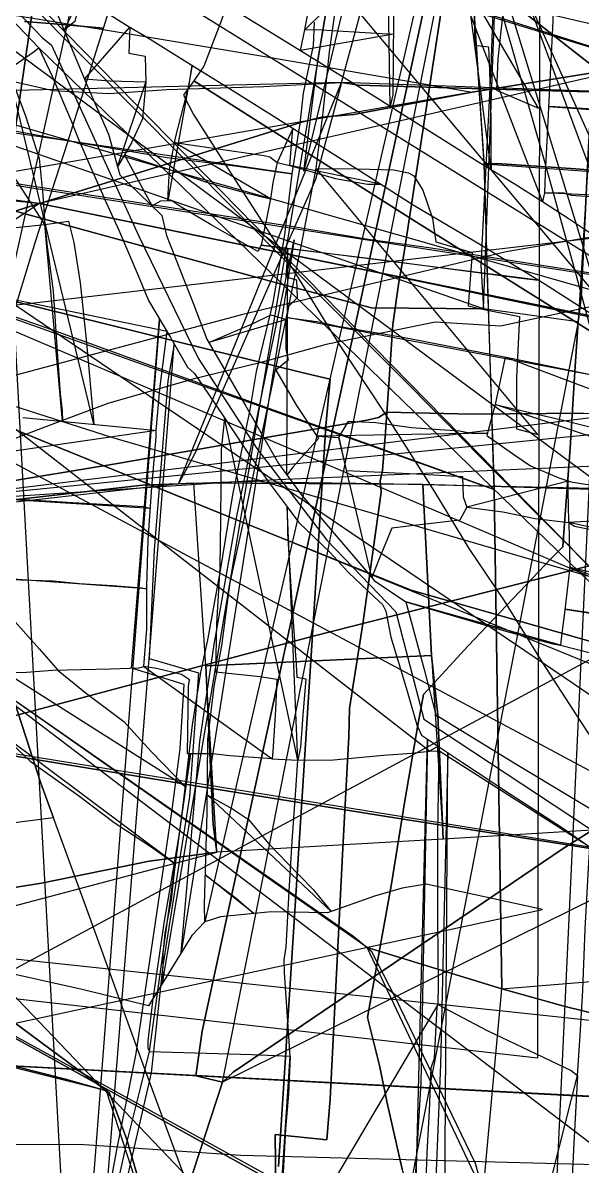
# Model space of a CAD drawing. Extents: x -6790 to 12600, y -1098 to 2171.
# Drawn here: x 467.8 to 516, y 271.3 to 369.8 of the extents above; entities that cross this region are included whole.
import ezdxf

# ---------------------------------------------------------------- set-up
doc = ezdxf.new("R2010")
doc.units = 0

msp = doc.modelspace()

# ---------------------------------------------------------------- linework, layer by layer
for points in [[(512.136, 280.615), (448.563, 287.803), (344.256, 372.979), (267.002, 377.504), (237.609, 399.76), (235.722, 401.947), (199.06, 461.44), (175.363, 499.307), (159.143, 525.878), (153.972, 622.113), (242.746, 662.943), (450.741, 620.082), (468.205, 616.512), (512.824, 619.789), (512.136, 280.615)], [(106.837, 634.008), (110.305, 95.456), (826.135, 101.618), (106.837, 634.008)], [(79.554, 608.243), (82.482, 284.447), (81.901, 110.821), (776.199, 114.155), (808.139, 114.286), (79.554, 608.243)], [(97.67, 591.945), (792.056, 585.549), (784.52, 85.891), (784.405, 69.632), (97.67, 591.945)], [(511.167, 443.807), (510.034, 420.063), (509.369, 403.392), (508.741, 384.159), (508.105, 365.916), (507.242, 348.92), (507.47, 345.168), (511.167, 443.807)], [(515.759, 433.766), (504.39, 380.546), (483.211, 282.932), (482.68, 279.085), (484.986, 278.543), (515.759, 433.766)], [(313.591, 432.059), (372.227, 412.052), (398.998, 402.78), (436.809, 391.586), (498.667, 373.267), (548.18, 358.001), (560.587, 353.876), (313.591, 432.059)], [(316.302, 407.544), (416.39, 375.807), (479.655, 357.376), (576.346, 329.834), (647.951, 315.328), (667.93, 308.073), (719.94, 267.67), (744.83, 251.933), (814.363, 195.123), (316.302, 407.544)], [(491.994, 357.011), (493.212, 366.756), (495.326, 379.245), (497.411, 388.548), (499.552, 395.342), (501.348, 400.881), (503.898, 406.605), (491.994, 357.011)], [(497.973, 386.726), (503.328, 385.417), (504.713, 389.471), (505.629, 391.911), (510.532, 390.975), (509.799, 387.783), (508.05, 382.16), (507.643, 379.72), (507.216, 376.36), (509.556, 375.343), (509.271, 372.022), (508.702, 366.707), (508.58, 364.003), (512.221, 362.437), (497.973, 386.726)], [(542.161, 288.397), (537.064, 298.125), (532.118, 307.299), (528.43, 314.419), (525.543, 320.018), (523.652, 324.666), (520.39, 333.207), (517.364, 341.039), (515.489, 348.004), (512.59, 358.436), (509.375, 369.624), (506.633, 379.22), (506.271, 380.339), (503.781, 391.89), (542.161, 288.397)], [(499.031, 388.168), (499.312, 385.029), (499.77, 378.666), (499.771, 376.42), (499.717, 370.032), (499.662, 363.6), (499.423, 362.614), (499.031, 388.168)], [(504.16, 387.311), (504.182, 383.183), (504.262, 379.167), (504.359, 376.184), (504.34, 372.682), (506.625, 372.19), (506.68, 369.165), (506.704, 367.881), (507.907, 367.744), (507.978, 365.667), (508.096, 361.535), (508.096, 358.382), (508.144, 357.146), (504.16, 387.311)], [(392.549, 385.048), (396.702, 381.902), (397.409, 381.357), (398.579, 379.603), (401.296, 375.321), (402.834, 373.903), (407.076, 370.151), (407.394, 369.833), (408.428, 369.807), (420.452, 366.439), (432.198, 363.271), (465.225, 354.099), (489.633, 347.394), (497.815, 345.234), (507.47, 345.168), (392.549, 385.048)], [(505.755, 384.165), (519.809, 352.853), (525.747, 339.864), (533.083, 323.827), (542.674, 303.248), (549.915, 286.988), (559.347, 266.218), (564.968, 253.896), (571.828, 239.066), (580.752, 219.884), (587.04, 206.006), (589.39, 200.798), (590.679, 196.967), (592.639, 171.621), (594.834, 148.296), (596.285, 124.704), (598.556, 99.463), (599.936, 77.517), (505.755, 384.165)], [(90.869, 291.694), (104.988, 298.063), (138.482, 313.191), (175.638, 326.992), (192.783, 334.476), (219.853, 344.774), (235.884, 350.453), (247.243, 354.859), (258.708, 360.061), (271.394, 363.829), (292.467, 367.704), (312.956, 372.11), (328.402, 373.702), (346.025, 377.736), (364.444, 380.815), (370.813, 382.142), (383.128, 384.106), (406.855, 379.913), (443.799, 374.233), (474.532, 369.244), (488.97, 366.855), (506.481, 363.824), (90.869, 291.694)], [(90.869, 291.694), (104.988, 298.063), (138.482, 313.191), (175.638, 326.992), (192.783, 334.476), (219.853, 344.774), (235.884, 350.453), (247.243, 354.859), (258.708, 360.061), (271.394, 363.829), (292.467, 367.704), (312.956, 372.11), (328.402, 373.702), (346.025, 377.736), (364.444, 380.815), (370.813, 382.142), (383.128, 384.106), (406.855, 379.913), (443.799, 374.233), (474.532, 369.244), (488.97, 366.855), (506.481, 363.824), (90.869, 291.694)], [(507.515, 357.64), (507.785, 347.792), (508.398, 329.588), (488.73, 336.67), (470.35, 343.31), (454.954, 348.698), (438.942, 354.356), (433.948, 356.071), (434.736, 383.284), (448.732, 381.705), (506.373, 375.017), (507.508, 357.861), (507.515, 357.64)], [(455.965, 382.685), (455.993, 379.514), (456.003, 377.992), (455.894, 377.304), (455.855, 374.445), (458.543, 374.385), (459.191, 370.581), (459.276, 369.456), (459.24, 365.217), (463.259, 363.956), (465.697, 365.523), (466.751, 365.954), (468.665, 367.273), (469.158, 367.659), (467.283, 369.593), (466.022, 370.978), (465.472, 371.435), (462.465, 371.098), (459.175, 370.676), (455.965, 382.685)], [(515.633, 344.041), (515.884, 346.163), (516.517, 359.087), (517.376, 373.321), (518.049, 383.027), (515.633, 344.041)], [(459.259, 380.638), (460.49, 377.792), (469.471, 368.511), (470.242, 367.882), (477.755, 351.433), (482.87, 340.902), (487.922, 333.123), (493.961, 325.242), (499.92, 319.044), (502.323, 309.81), (517.773, 299.619), (527.025, 293.946), (529.824, 293.125), (548.083, 289.729), (557.838, 287.298), (555.867, 275.887), (566.197, 272.307), (567.107, 272.136), (459.259, 380.638)], [(492.067, 369.197), (492.551, 371.835), (492.938, 373.754), (492.905, 374.585), (492.645, 377.13), (497.931, 376.775), (499.771, 376.776), (492.067, 369.197)], [(495.236, 364.651), (498.477, 376.587), (515.52, 377.03), (523.746, 377.129), (523.908, 363.668), (511.353, 364.013), (496.703, 364.427), (495.236, 364.651)], [(504.356, 375.66), (508.48, 375.692), (510.362, 375.544), (513.526, 375.387), (513.447, 369.942), (513.18, 364.836), (512.991, 360.73), (512.788, 356.823), (512.725, 355.147), (512.55, 354.394), (504.356, 375.66)], [(506.373, 375.017), (507.508, 357.861), (507.515, 357.64), (506.373, 375.017)], [(472.78, 372.083), (472.253, 369.902), (471.324, 369.155), (472.78, 372.083)], [(476.998, 369.431), (476.91, 367.194), (478.312, 366.942), (478.356, 364.684), (475.257, 364.769), (473.076, 364.944), (476.998, 369.431)], [(398.799, 368.918), (390.813, 367.837), (386.968, 367.479), (426.764, 339.839), (461.957, 314.974), (496.294, 291.089), (497.452, 290.13), (509.035, 286.574), (508.898, 295.846), (508.398, 329.588), (488.73, 336.67), (470.35, 343.31), (454.954, 348.698), (438.942, 354.356), (433.948, 356.071), (424.316, 359.379), (400.171, 367.969), (399.19, 368.354), (398.799, 368.918)], [(491.691, 367.415), (492.067, 369.197), (493.054, 369.213), (496.777, 368.988), (499.706, 368.814), (491.691, 367.415)], [(386.968, 367.479), (426.764, 339.839), (461.957, 314.974), (496.294, 291.089), (497.452, 290.13), (386.968, 367.479)], [(481.187, 330.085), (478.07, 329.958), (439.776, 325.597), (427.021, 324.009), (428.497, 363.013), (440.063, 366.783), (441.651, 367.792), (445.762, 366.433), (451.153, 365.085), (458.774, 365.685), (463.417, 365.561), (470.382, 363.964), (475.198, 363.722), (480.188, 364.044), (488.52, 364.323), (495.236, 364.651), (492.993, 356.296), (487.604, 344.033), (482.559, 332.647), (481.187, 330.085)], [(428.497, 363.013), (440.063, 366.783), (441.651, 367.792), (445.762, 366.433), (451.153, 365.085), (458.774, 365.685), (463.417, 365.561), (470.382, 363.964), (475.198, 363.722), (480.188, 364.044), (488.52, 364.323), (495.236, 364.651), (428.497, 363.013)], [(466.47, 365.839), (468, 361.791), (469.172, 358.123), (469.491, 354.955), (469.678, 352.423), (471.694, 352.708), (472.156, 350.888), (472.716, 347.402), (473.239, 342.511), (473.879, 335.225), (466.47, 365.839)], [(469.208, 354.222), (491.826, 361.242), (493.521, 361.672), (496.285, 361.907), (506.481, 363.824), (518.633, 365.779), (520.279, 365.924), (469.208, 354.222)], [(469.208, 354.222), (491.826, 361.242), (493.521, 361.672), (496.285, 361.907), (506.481, 363.824), (518.633, 365.779), (520.279, 365.924), (469.208, 354.222)], [(480.269, 354.452), (480.415, 357.158), (480.916, 359.898), (482.106, 364.451), (482.355, 366.142), (480.269, 354.452)], [(408.337, 364.892), (424.268, 362.617), (448.514, 358.853), (490.902, 352.273), (497.534, 351.164), (502.953, 350.429), (523.117, 347.246), (538.045, 344.788), (408.337, 364.892)], [(478.356, 364.684), (478.074, 361.535), (477.137, 359.461), (475.934, 357.406), (478.356, 364.684)], [(495.236, 364.651), (492.993, 356.296), (487.604, 344.033), (482.559, 332.647), (481.187, 330.085), (495.236, 364.651)], [(495.236, 364.651), (492.993, 356.296), (487.604, 344.033), (482.559, 332.647), (481.187, 330.085), (482.492, 330.138), (486.353, 330.295), (498.485, 330.1), (502.242, 330.019), (517.008, 329.697), (524.557, 329.362), (524.147, 343.817), (523.908, 363.668), (511.353, 364.013), (496.703, 364.427), (495.236, 364.651)], [(495.236, 364.651), (496.703, 364.427), (511.353, 364.013), (523.908, 363.668), (495.236, 364.651)], [(367.743, 363.65), (372.956, 363.164), (382.035, 362.229), (396.278, 360.785), (409.493, 359.803), (416.436, 358.994), (423.263, 358.336), (459.71, 355.212), (466.887, 354.55), (469.208, 354.222), (367.743, 363.65)], [(367.743, 363.65), (372.956, 363.164), (382.035, 362.229), (396.278, 360.785), (409.493, 359.803), (416.436, 358.994), (423.263, 358.336), (459.71, 355.212), (466.887, 354.55), (469.208, 354.222), (367.743, 363.65)], [(461.993, 364.353), (462.639, 361.052), (463.13, 357.808), (461.36, 357.641), (461.323, 352.492), (463.992, 351.991), (465.211, 351.939), (465.771, 352.012), (469.678, 352.423), (461.993, 364.353)], [(519.469, 362.147), (517.351, 362.326), (513.64, 362.563), (513.077, 362.589), (519.469, 362.147)], [(452.603, 362.414), (457.412, 362.081), (462.297, 361.401), (465.482, 360.78), (472.401, 359.515), (480.198, 358.192), (486.257, 357.45), (490.951, 356.781), (452.603, 362.414)], [(489.685, 357.756), (490.783, 357.504), (491.042, 360.702), (489.685, 357.756)], [(480.844, 359.503), (488.559, 358.361), (489.046, 358.259), (489.685, 357.756), (489.32, 356.027), (489.121, 354.644), (480.844, 359.503)], [(476.536, 358.434), (480.234, 357.218), (483.602, 356.087), (486.865, 355.179), (489.121, 354.644), (488.306, 350.66), (488.007, 350.104), (483.991, 352.41), (481.474, 353.894), (480.605, 354.466), (479.629, 354.426), (478.913, 354.023), (476.536, 358.434)], [(635.419, 348.53), (628.919, 349.195), (595.436, 351.422), (559.788, 354.074), (541.081, 355.374), (519.855, 356.837), (515.433, 357.215), (508.591, 357.67), (507.515, 357.64), (635.419, 348.53)], [(507.515, 357.64), (507.785, 347.792), (508.398, 329.588), (507.515, 357.64)], [(490.783, 357.504), (494.715, 356.377), (497.475, 355.891), (498.623, 355.894), (490.783, 357.504)], [(493.036, 357.241), (496.61, 357.227), (499.703, 357.126), (501.017, 356.884), (501.462, 356.621), (502.25, 355.388), (503.081, 352.938), (503.364, 350.937), (506.501, 350.003), (506.158, 345.411), (507.229, 345.169), (510.585, 344.502), (510.303, 339.258), (510.323, 334.833), (512.142, 334.348), (493.036, 357.241)], [(508.398, 329.588), (488.73, 336.67), (470.35, 343.31), (454.954, 348.698), (438.942, 354.356), (433.948, 356.071), (508.398, 329.588)], [(512.725, 355.147), (514.39, 355.151), (515.051, 354.95), (518.177, 354.725), (519.506, 354.632), (521.433, 354.42), (524.172, 354.182), (529.283, 354.344), (512.725, 355.147)], [(345.997, 272.968), (354.804, 281.919), (361.737, 289.229), (369.585, 297.394), (372.624, 299.917), (384.067, 308.182), (395.008, 316.198), (402.127, 321.29), (407.905, 325.061), (413.514, 327.881), (419.577, 331.018), (426.59, 334.525), (432.558, 337.746), (438.917, 341.137), (446.374, 344.95), (453.811, 348.732), (457.782, 350.675), (469.208, 354.222), (345.997, 272.968)], [(345.997, 272.968), (354.804, 281.919), (361.737, 289.229), (369.585, 297.394), (372.624, 299.917), (384.067, 308.182), (395.008, 316.198), (402.127, 321.29), (407.905, 325.061), (413.514, 327.881), (419.577, 331.018), (426.59, 334.525), (432.558, 337.746), (438.917, 341.137), (446.374, 344.95), (453.811, 348.732), (457.782, 350.675), (469.208, 354.222), (345.997, 272.968)], [(469.208, 354.222), (498.343, 348.29), (517.861, 344.205), (548.765, 337.837), (573.816, 332.635), (592.329, 328.887), (603.028, 326.986), (469.208, 354.222)], [(469.208, 354.222), (498.343, 348.29), (517.861, 344.205), (548.765, 337.837), (573.816, 332.635), (592.329, 328.887), (603.028, 326.986), (469.208, 354.222)], [(469.678, 352.423), (469.876, 350.521), (470.374, 346.678), (470.702, 341.891), (470.979, 337.846), (471.165, 336.375), (471.173, 335.48), (469.678, 352.423)], [(481.426, 289.701), (483.036, 307.893), (484.244, 316.248), (486.218, 327.312), (488.989, 340.825), (491.138, 351.098), (481.426, 289.701)], [(488.306, 350.66), (498.469, 349.397), (510.72, 347.807), (512.218, 347.626), (488.306, 350.66)], [(490.611, 350.374), (490.448, 347.915), (491.349, 347.656), (491.399, 346.107), (490.678, 345.349), (490.44, 343.902), (490.44, 341.71), (490.634, 340.746), (489.57, 339.864), (491.353, 336.835), (493, 334.367), (493.252, 333.991), (491.042, 331.531), (490.519, 330.843), (490.611, 350.374)], [(444.033, 344.138), (458.569, 338.218), (484.703, 327.573), (501.236, 320.929), (528.465, 313.15), (531.467, 312.386), (589.315, 300.65), (614.405, 295.56), (617.735, 294.864), (645.481, 285.33), (646.377, 284.764), (655.093, 277.062), (672.766, 261.494), (695.658, 241.679), (721.843, 219.061), (752.527, 192.139), (762.833, 183.109), (780.647, 167.438), (789.694, 159.48), (444.033, 344.138)], [(444.033, 344.138), (475.412, 334.097), (521.588, 320.663), (554.115, 313.277), (590.659, 305.156), (625.691, 296.214), (633.682, 294.357), (660.42, 282.78), (701.413, 263.774), (707.893, 261.312), (743.443, 236.906), (775.495, 215.524), (788.583, 207.403), (817.611, 192.069), (444.033, 344.138)], [(472.784, 256.534), (474.107, 263.158), (475.879, 272.713), (477.535, 281.019), (478.86, 289.967), (480.641, 301.998), (481.326, 307.265), (481.686, 312.803), (477.133, 314.206), (478.133, 326.703), (479.549, 344.283), (472.784, 256.534)], [(483.791, 342.257), (487.674, 343.923), (489.136, 344.643), (490.494, 344.231), (483.791, 342.257)], [(490.523, 344.407), (493.313, 344.052), (494.911, 343.672), (500.527, 342.725), (506.283, 341.587), (510, 340.87), (518.098, 339.217), (523.391, 338.201), (527.106, 337.486), (528.393, 337.273), (490.523, 344.407)], [(499.719, 262.111), (500.603, 265.317), (501.128, 268.992), (500.45, 271.042), (499.143, 276.882), (498.528, 279.853), (497.478, 284.093), (498.234, 288.486), (499.502, 295.44), (500.731, 302.959), (501.805, 309.304), (502.295, 311.938), (506.136, 316.128), (513.307, 323.65), (514.293, 324.662), (514.421, 326.288), (514.946, 333.153), (515.331, 339.775), (515.633, 344.041), (499.719, 262.111)], [(480.82, 342.129), (480.254, 338.95), (479.074, 324.384), (478.662, 315.046), (482.918, 313.815), (482.132, 303.121), (479.823, 288.598), (478.835, 279.328), (476.248, 268.084), (474.998, 261.04), (474.034, 256.826), (480.82, 342.129)], [(509.346, 340.996), (508.477, 336.919), (514.447, 335.543), (521.933, 333.68), (532.295, 331.146), (540.305, 329.109), (541.942, 328.748), (509.346, 340.996)], [(508.477, 336.919), (507.762, 334.258), (510.249, 332.504), (511.533, 331.633), (513.972, 330.598), (515.01, 330.242), (520.274, 329.437), (524.448, 328.844), (527.624, 328.358), (530.152, 327.869), (533.874, 327.219), (538.527, 326.178), (540.977, 325.667), (542.583, 325.221), (544.172, 324.937), (508.477, 336.919)], [(455.054, 328.196), (457.647, 328.738), (464.948, 330.018), (476.092, 331.876), (487.382, 333.843), (497.401, 335.581), (498.407, 335.792), (499.13, 336.258), (506.486, 336.075), (516.111, 336.185), (519.308, 336.092), (455.054, 328.196)], [(485.155, 335.777), (484.875, 333.021), (484.794, 327.03), (484.737, 322.862), (484.473, 318.01), (484.362, 313.889), (488.224, 313.493), (489.663, 313.256), (489.549, 310.614), (489.308, 307.015), (489.265, 306.379), (491.474, 306.266), (485.155, 335.777)], [(493.126, 334.179), (495.005, 334.077), (495.834, 335.497), (498.203, 335.373), (501.271, 334.932), (505.39, 334.649), (506.569, 334.42), (507.813, 334.447), (493.126, 334.179)], [(451.218, 330.607), (451.338, 329.358), (451.365, 324.866), (451.408, 321.091), (451.306, 316.175), (451.222, 315.001), (455.786, 314.77), (460.225, 314.485), (462.494, 314.242), (465.969, 313.914), (467.699, 313.843), (470.328, 314.02), (475.323, 314.149), (477.797, 314.227), (478.208, 314.336), (478.448, 317.562), (478.448, 321.216), (478.584, 325.266), (478.895, 329.785), (479.256, 334.108), (479.263, 334.685), (451.218, 330.607)], [(495.005, 334.077), (495.644, 331.244), (501.653, 330.932), (505.662, 330.725), (505.731, 328.957), (506.033, 328.086), (505.416, 326.965), (501.256, 326.455), (499.572, 326.271), (498.47, 323.624), (497.845, 322.007), (495.005, 334.077)], [(436.135, 332.907), (438.836, 332.217), (442.62, 330.792), (446.67, 328.539), (448.795, 327.563), (453.32, 325.866), (456.508, 324.474), (460.876, 322.222), (463.355, 320.953), (466.858, 318.468), (469.211, 315.84), (470.818, 314.014), (473.249, 312.009), (476.483, 309.615), (478.818, 307.02), (481.749, 304.019), (436.135, 332.907)], [(435.715, 331.131), (437.349, 330.364), (442.179, 327.24), (444.678, 325.506), (446.492, 323.977), (448.604, 322.474), (451.847, 320.067), (455.988, 317.02), (460.6, 313.196), (464.799, 309.543), (468.405, 306.178), (472.566, 303.221), (475.648, 300.905), (478.992, 298.699), (480.906, 297.35), (435.715, 331.131)], [(427.021, 324.009), (439.776, 325.597), (478.07, 329.958), (481.187, 330.085), (427.021, 324.009)], [(482.492, 330.138), (486.353, 330.295), (498.485, 330.1), (502.242, 330.019), (482.492, 330.138)], [(502.983, 315.3), (483.544, 314.401), (482.492, 330.138), (486.353, 330.295), (498.485, 330.1), (502.242, 330.019), (502.983, 315.3)], [(502.242, 330.019), (517.008, 329.697), (524.557, 329.362), (502.242, 330.019)], [(502.242, 330.019), (517.008, 329.697), (524.557, 329.362), (525.368, 300.753), (503.983, 299.464), (503.522, 310.142), (502.983, 315.3), (502.242, 330.019)], [(506.033, 328.086), (509.142, 327.678), (511.932, 327.11), (514.811, 326.761), (514.791, 328.232), (514.776, 329.314), (514.772, 330.324), (506.033, 328.086)], [(451.306, 329.69), (459.092, 329.158), (466.084, 328.863), (472.067, 328.478), (478.169, 328.131), (478.769, 327.956), (451.306, 329.69)], [(508.398, 329.588), (508.898, 295.846), (509.035, 286.574), (508.398, 329.588)], [(541.366, 328.241), (538.936, 328.267), (534.576, 327.684), (520.643, 324.045), (504.997, 320.055), (492.803, 316.947), (481.239, 313.883), (465.963, 309.8), (462.29, 308.838), (460.303, 308.365), (455.7, 305.875), (445.689, 300.388), (436.719, 295.643), (426.39, 290.166), (423.938, 288.492), (412.029, 277.886), (396.988, 264.108), (383.359, 251.58), (370.417, 239.777), (363.573, 233.654), (361.529, 231.552), (541.366, 328.241)], [(541.366, 328.241), (538.936, 328.267), (534.576, 327.684), (520.643, 324.045), (504.997, 320.055), (492.803, 316.947), (481.239, 313.883), (465.963, 309.8), (462.29, 308.838), (460.303, 308.365), (455.7, 305.875), (445.689, 300.388), (436.719, 295.643), (426.39, 290.166), (423.938, 288.492), (412.029, 277.886), (396.988, 264.108), (383.359, 251.58), (370.417, 239.777), (363.573, 233.654), (361.529, 231.552), (541.366, 328.241)], [(490.549, 328.104), (490.567, 325.837), (490.941, 319.86), (491.318, 314.497), (491.394, 313.423), (492.148, 313.294), (491.907, 310.141), (491.697, 307.39), (491.474, 306.266), (490.549, 328.104)], [(514.811, 326.761), (515.311, 326.448), (519.263, 325.632), (522.106, 325.15), (526.423, 324.363), (529.952, 323.495), (530.945, 326.815), (531.1, 327.703), (514.811, 326.761)], [(514.811, 326.761), (514.896, 322.909), (518.871, 322.013), (521.908, 321.429), (521.885, 322.232), (522.106, 325.15), (514.811, 326.761)], [(451.386, 322.979), (455.326, 322.765), (458.881, 322.489), (464.791, 321.912), (470.371, 321.724), (472.654, 321.484), (475.526, 321.315), (477.994, 321.135), (478.448, 321.043), (451.386, 322.979)], [(514.896, 322.909), (514.412, 318.731), (514.206, 317.219), (514.091, 316.187), (522.76, 313.982), (525.091, 313.598), (529.306, 312.549), (535.474, 311.767), (539.766, 311.224), (541.203, 310.886), (544.205, 310.542), (546.514, 310.277), (549.478, 309.955), (514.896, 322.909)], [(529.513, 296.709), (527.313, 296.97), (514.505, 299.01), (499.823, 301.307), (483.165, 303.977), (463.593, 307.198), (448.463, 309.649), (433.242, 312.267), (418.149, 314.757), (400.759, 317.709), (386.899, 320.109), (385.141, 320.366), (384.589, 320.173), (378.904, 321.141), (529.513, 296.709)], [(302.299, 321.02), (305.147, 320.259), (312.084, 318.612), (324.66, 315.509), (334.976, 312.937), (344.374, 310.577), (358.618, 306.959), (373.018, 303.271), (379.094, 301.801), (412.84, 293.52), (442.128, 285.975), (457.824, 282.244), (471.341, 278.813), (474.966, 277.783), (302.299, 321.02)], [(500.766, 319.927), (509.399, 317.384), (513.445, 316.305), (514.091, 316.187), (500.766, 319.927)], [(514.477, 319.295), (517.035, 318.87), (522.447, 318.21), (528.074, 317.399), (535.403, 316.095), (538.832, 315.716), (543.795, 315.139), (546.313, 314.722), (547.827, 314.444), (514.477, 319.295)], [(503.983, 299.464), (484.481, 298.343), (484.173, 300.725), (483.544, 314.401), (502.983, 315.3), (503.522, 310.142), (503.983, 299.464)], [(503.983, 299.464), (503.522, 310.142), (502.983, 315.3), (503.983, 299.464)], [(489.265, 306.379), (485.607, 306.661), (484.117, 306.814), (481.958, 306.831), (482.04, 312.646), (482.124, 313.202), (481.451, 313.657), (479.281, 314.184), (478.208, 314.336), (489.265, 306.379)], [(483.544, 314.401), (484.173, 300.725), (484.481, 298.343), (483.544, 314.401)], [(554.092, 312.65), (549.485, 311.046), (522.96, 302.371), (518.043, 301.002), (514.334, 298.662), (485.909, 279.396), (484.986, 278.543), (478.948, 260.104), (483.167, 259.356), (528.632, 251.2), (528.845, 251.224), (528.843, 251.245), (530.246, 251.5), (544.078, 253.124), (548.743, 253.656), (550.104, 260.841), (553.3, 278.47), (553.628, 279.192), (554.092, 312.65)], [(484.986, 278.543), (485.909, 279.396), (514.334, 298.662), (518.043, 301.002), (522.96, 302.371), (549.485, 311.046), (554.092, 312.65), (484.986, 278.543)], [(502.657, 308.087), (502.076, 278.487), (500.009, 244.059), (500.322, 223.923), (500.443, 221.784), (502.657, 308.087)], [(502.821, 307.052), (503.62, 307.067), (503.563, 307.483), (502.821, 307.052)], [(482.215, 306.829), (481.182, 299.582), (479.912, 292.237), (478.951, 285.479), (478.555, 282.092), (478.542, 281.452), (478.69, 281.181), (482.215, 306.829)], [(504.386, 306.935), (503.774, 280.054), (502.724, 254.692), (502.393, 240.666), (502.586, 229.474), (503.822, 221.402), (504.386, 306.935)], [(503.62, 307.067), (503.5, 299.953), (503.5, 294.517), (503.5, 292.364), (503.556, 286.984), (503.53, 285.237), (507.774, 283), (515.02, 279.53), (515.583, 279.103), (515.792, 282.56), (516.02, 286.471), (516.244, 291.706), (516.532, 296.982), (516.64, 298.792), (503.62, 307.067)], [(625.863, 71.872), (632.412, 79.979), (647.513, 98.008), (669.125, 123.869), (687.955, 145.933), (701.386, 153.349), (679.104, 165.735), (639.002, 187.955), (513.678, 256.433), (430.765, 302.516), (429.32, 296.951), (424.025, 274.687), (417.155, 243.617), (409.876, 210.955), (410.801, 210.172), (454.019, 181.985), (500.308, 151.832), (555.219, 116.068), (556.397, 115.105), (593.842, 91.8), (625.863, 71.872)], [(430.765, 302.516), (513.678, 256.433), (639.002, 187.955), (679.104, 165.735), (701.386, 153.349), (430.765, 302.516)], [(483.665, 303.295), (485.84, 302.081), (487.209, 301.176), (488.953, 299.102), (490.59, 297.396), (492.798, 295.145), (494.344, 293.248), (483.665, 303.295)], [(503.983, 299.464), (484.481, 298.343), (478.651, 297.589), (469.386, 295.689), (461.782, 294.476), (450.555, 292.357), (447.531, 291.605), (423.562, 282.207), (431.452, 281.808), (515.978, 277.328), (525.145, 276.882), (525.841, 276.846), (525.425, 298.745), (525.368, 300.753), (503.983, 299.464)], [(484.481, 298.343), (478.651, 297.589), (469.386, 295.689), (461.782, 294.476), (450.555, 292.357), (447.531, 291.605), (423.562, 282.207), (484.481, 298.343)], [(650.628, 298.272), (645.888, 297.762), (627.599, 296.26), (607.326, 294.604), (584.604, 292.716), (580.958, 292.521), (573.324, 291.804), (568.995, 290.942), (549.93, 286.786), (528.802, 282.18), (527.026, 281.98), (514.506, 285.057), (509.035, 286.574), (650.628, 298.272)], [(512.556, 293.416), (502.539, 295.591), (500.459, 295.242), (498.076, 294.564), (494.027, 293.136), (489.166, 293.222), (484.812, 292.781), (483.443, 292.354), (482.325, 291.163), (478.598, 285.1), (472.87, 286.51), (465.389, 288.185), (458.088, 289.766), (453.156, 289.954), (449.781, 289.789), (448.436, 287.595), (446.846, 285.349), (443.636, 281.787), (440.824, 277.962), (512.556, 293.416)], [(483.496, 296.407), (486.157, 294.381), (487.682, 293.071), (483.496, 296.407)], [(497.452, 290.13), (497.792, 289.849), (499.866, 285.837), (506.739, 271.556), (507.451, 269.023), (497.452, 290.13)], [(509.035, 286.574), (497.452, 290.13), (497.792, 289.849), (499.866, 285.837), (506.739, 271.556), (507.451, 269.023), (509.035, 286.574)], [(489.632, 261.672), (498.444, 261.693), (502.037, 261.75), (502.25, 264.738), (502.459, 268.299), (502.618, 272.479), (502.808, 276.057), (502.965, 279.776), (503.242, 280.617), (503.467, 285.006), (503.53, 285.237), (489.632, 261.672)], [(423.562, 282.207), (431.452, 281.808), (515.978, 277.328), (525.145, 276.882), (525.841, 276.846), (423.562, 282.207)], [(490.805, 280.772), (490.664, 277.516), (490.412, 274.505), (490.21, 270.748), (490.09, 268.962), (489.912, 267.224), (489.79, 264.89), (489.608, 262.748), (489.569, 262.019), (489.695, 261.325), (489.541, 258.924), (489.19, 255.647), (489.067, 254.211), (490.805, 280.772)], [(515.583, 279.103), (515.216, 272.742), (515.11, 270.349), (514.873, 266.416), (514.664, 262.95), (514.337, 258.856), (514.233, 253.201), (514.336, 246.536), (514.295, 242.251), (514.122, 238.668), (514.228, 236.147), (514.016, 232.661), (513.777, 228.742), (513.579, 226.079), (513.357, 222.64), (513.19, 221.618), (508.765, 221.57), (504.777, 221.402), (502.3, 221.402), (500.906, 221.336), (515.583, 279.103)], [(474.966, 277.783), (475.233, 277.584), (476.734, 273.591), (477.862, 269.752), (481.121, 258.673), (481.387, 258.047), (474.966, 277.783)]]:
    msp.add_lwpolyline(points, close=True)
for points in [[(517.364, 341.039), (515.489, 348.004), (512.59, 358.436), (509.375, 369.624), (506.633, 379.22), (506.271, 380.339), (503.781, 391.89), (501.811, 400.982), (499.369, 412.06), (497.95, 418.694), (495.729, 428.511), (493.601, 438.581), (492.088, 445.845), (490.245, 454.937), (488.716, 462.596), (491.221, 470.244), (497.32, 489.668), (501.566, 503.225), (502.17, 505.154), (508.797, 517.304), (520.202, 538.601)], [(517.364, 341.039), (515.489, 348.004), (512.59, 358.436), (509.375, 369.624), (506.633, 379.22), (506.271, 380.339), (503.781, 391.89), (501.811, 400.982), (499.369, 412.06), (497.95, 418.694), (495.729, 428.511), (493.601, 438.581), (492.088, 445.845), (490.245, 454.937), (488.716, 462.596), (491.221, 470.244), (497.32, 489.668), (501.566, 503.225), (502.17, 505.154), (508.797, 517.304), (520.202, 538.601)], [(477.313, 421.909), (476.743, 418.606), (475.862, 414.188), (474.398, 408.047), (472.986, 400.572), (472.662, 399.069), (472.623, 397.968), (472.105, 395.066), (469.832, 379.469), (466.444, 355.998), (463.264, 332), (505.585, 523.298)], [(750.28, 68.681), (377.406, 512.906), (377.406, 512.906), (387.796, 519.124), (392.98, 520.501), (401.865, 521.167), (412.986, 519.963), (423.161, 516.843), (429.873, 512.326), (440.866, 503.829), (450.014, 496.045), (462.536, 483.309), (470.713, 474.994), (483.083, 460.718), (489.704, 451.77), (500.783, 438.102), (516.389, 415.333)], [(506.209, 107.577), (524.743, 504.14)], [(473.613, 223.963), (461.235, 449.5)], [(649.295, 260.796), (611.269, 305.815), (577.65, 345.781), (577.518, 350.197), (575.344, 374.682), (559.826, 381.527), (523.777, 397.188), (495.259, 409.807), (459.463, 425.508), (429.322, 438.817), (417.011, 443.957), (416.933, 443.231), (416.174, 443.148), (416.095, 442.872), (407.69, 413.307), (407.69, 413.307), (408.042, 412.483), (434.118, 391.732), (432.54, 351.045), (430.765, 302.516), (513.678, 256.433)], [(524.536, 437.455), (512.329, 436.132), (501.778, 435.078), (502.481, 418.286), (502.479, 417.545), (502.479, 417.545), (506.373, 375.017), (507.508, 357.861), (507.515, 357.64), (508.591, 357.67), (515.433, 357.215), (519.855, 356.837)], [(325.79, 433.76), (489.468, 262.504)], [(478.948, 260.104), (484.986, 278.543), (482.68, 279.085), (483.211, 282.932), (504.39, 380.546), (515.759, 433.766)], [(518.043, 301.002), (514.334, 298.662), (485.909, 279.396), (484.986, 278.543), (482.68, 279.085), (483.211, 282.932), (504.39, 380.546), (515.759, 433.766), (519.65, 433.673)], [(459.235, 432.674), (454.77, 410.112), (451.928, 395.096), (447.767, 370.78), (446.019, 360.509), (442.113, 338.236), (441.872, 336.859), (443.677, 336.429), (443.677, 336.429), (451.578, 334.546), (463.264, 332), (466.444, 355.998), (469.832, 379.469), (472.105, 395.066), (472.623, 397.968), (472.662, 399.069), (472.986, 400.572), (474.398, 408.047), (475.862, 414.188), (476.743, 418.606), (477.313, 421.909)], [(489.79, 271.269), (493.875, 335.058), (494.26, 339.111), (491.92, 339.648), (455.318, 348.685), (432.982, 354.266), (422.3, 356.865), (418.739, 358.023), (406.857, 363.328), (402.106, 365.414), (401.214, 366.878), (396.12, 375.93), (394.476, 377.346), (390.901, 379.819), (383.808, 385.024), (379.361, 388.213), (369.981, 394.862), (360.086, 402.126), (359.257, 402.641), (356.826, 405), (355.939, 406.244), (347.06, 415.696), (334.116, 429.05)], [(489.79, 271.269), (493.875, 335.058), (494.26, 339.111), (491.92, 339.648), (455.318, 348.685), (432.982, 354.266), (422.3, 356.865), (418.739, 358.023), (406.857, 363.328), (402.106, 365.414), (401.214, 366.878), (396.12, 375.93), (394.476, 377.346), (390.901, 379.819), (383.808, 385.024), (379.361, 388.213), (369.981, 394.862), (360.086, 402.126), (359.257, 402.641), (356.826, 405), (355.939, 406.244), (347.06, 415.696), (334.116, 429.05)], [(334.116, 429.05), (347.06, 415.696), (355.939, 406.244), (356.826, 405), (359.257, 402.641), (360.086, 402.126), (369.981, 394.862), (379.361, 388.213), (383.808, 385.024), (390.901, 379.819), (394.476, 377.346), (396.12, 375.93), (401.214, 366.878), (402.106, 365.414), (406.857, 363.328), (418.739, 358.023), (422.3, 356.865), (432.982, 354.266), (455.318, 348.685), (491.92, 339.648), (494.26, 339.111), (493.875, 335.058), (489.79, 271.269)], [(477.313, 421.909), (476.743, 418.606), (475.862, 414.188), (474.398, 408.047), (472.986, 400.572), (472.662, 399.069), (472.623, 397.968), (472.105, 395.066), (469.832, 379.469), (466.444, 355.998), (463.264, 332), (458.269, 302.031), (455.571, 285.846), (454.915, 284.741), (450.849, 238.491)], [(513.182, 421.436), (483.443, 292.354), (483.443, 292.354), (483.423, 293.831), (483.648, 301.806), (483.719, 308.071), (484.267, 312.636), (484.91, 316.137), (485.268, 318.765), (485.627, 321.596), (486.818, 326.928), (488.425, 334.546), (489.465, 339.517), (490.22, 343.217), (491.732, 350.381), (493.036, 357.241), (493.66, 362.061), (494.208, 367.289), (495.267, 374.87)], [(547.375, 330.644), (423.572, 407.467)], [(530.672, 386.491), (513.105, 395.565), (513.105, 395.565), (508.649, 397.867), (498.168, 403.136), (497.375, 401.727), (496.514, 400.009), (492.593, 390.742), (490.955, 386.901), (490.835, 386.45), (492.696, 384.934), (499.097, 379.825), (504.869, 375.528), (513.083, 369.068), (520.57, 363.181)], [(290.129, 376.344), (302.178, 378.998), (312.157, 380.59), (323.562, 382.986), (336.786, 385.845), (353.082, 388.022), (366.14, 389.667), (382.648, 391.1), (410.037, 386.907), (431.588, 384.147), (458.552, 380.325), (493.426, 375.176), (519.488, 369.072), (533.979, 366.153), (545.126, 360.685), (559.298, 356.173), (85.187, 301.129)], [(290.129, 376.344), (302.178, 378.998), (312.157, 380.59), (323.562, 382.986), (336.786, 385.845), (353.082, 388.022), (366.14, 389.667), (382.648, 391.1), (410.037, 386.907), (431.588, 384.147), (458.552, 380.325), (493.426, 375.176), (519.488, 369.072), (533.979, 366.153), (545.126, 360.685), (559.298, 356.173), (85.187, 301.129)], [(492.865, 369.86), (492.79, 367.838), (491.928, 363.73), (491.627, 361.141), (490.951, 356.781), (490.314, 351.542), (489.321, 345.714), (487.879, 339.757), (487.334, 336.476), (485.835, 329.131), (484.801, 322.787), (483.698, 316.779), (483.086, 313.831), (482.368, 309.329), (481.558, 302.379), (480.785, 296.423), (480.54, 294.253), (480.013, 291.373), (479.843, 289.622), (479.801, 287.056), (497.311, 390.815)], [(516.517, 359.087), (515.884, 346.163), (515.633, 344.041), (515.633, 344.041), (507.47, 345.168), (497.815, 345.234), (489.633, 347.394), (465.225, 354.099), (432.198, 363.271), (420.452, 366.439), (408.428, 369.807), (407.394, 369.833), (407.076, 370.151), (402.834, 373.903), (401.296, 375.321), (398.579, 379.603), (397.409, 381.357), (396.702, 381.902), (392.549, 385.048), (386.682, 389.407)], [(520.57, 363.181), (513.083, 369.068), (504.869, 375.528), (499.097, 379.825), (492.696, 384.934), (490.835, 386.45), (490.583, 385.502), (487.665, 378.073), (485.953, 373.146), (484.881, 370.019), (483.363, 366.074), (482.492, 364.816), (482.492, 364.816), (486.587, 362.228), (501.695, 352.636), (517.325, 342.842)], [(564.645, 273.999), (461.12, 379.488)], [(403.312, 378.49), (393.339, 367.291), (401.602, 365.854), (408.337, 364.892), (424.268, 362.617), (448.514, 358.853), (490.902, 352.273), (497.534, 351.164), (502.953, 350.429), (523.117, 347.246)], [(382.75, 366.951), (393.723, 365.376), (406.164, 363.836), (411.479, 363.12), (426.133, 363.162), (428.497, 363.013), (440.063, 366.783), (441.651, 367.792), (445.762, 366.433), (451.153, 365.085), (458.774, 365.685), (463.417, 365.561), (470.382, 363.964), (475.198, 363.722), (480.188, 364.044), (488.52, 364.323), (495.236, 364.651), (498.477, 376.587)], [(477.862, 269.752), (476.734, 273.591), (475.233, 277.584), (474.966, 277.783), (432.007, 309.596), (429.822, 311.214), (369.943, 348.002), (374.588, 366.034), (374.958, 375.543), (379.736, 372.502), (386.968, 367.479), (426.764, 339.839), (461.957, 314.974), (496.294, 291.089), (497.452, 290.13), (497.792, 289.849), (499.866, 285.837), (506.739, 271.556), (507.451, 269.023)], [(483.574, 265.32), (478.152, 280.055), (473.165, 293.767), (470.405, 301.307), (469.307, 304.306), (467.025, 311.4), (464.779, 317.619), (462.887, 322.833), (463.171, 324.607), (464.411, 331.014), (464.802, 333.037), (466.233, 341.23), (466.233, 342.365), (468.846, 350.961), (471.648, 359.545), (474.721, 369.355), (476.562, 375.232)], [(467.903, 369.915), (470.814, 369.686), (474.721, 369.355), (476.562, 375.232)], [(504.093, 372.538), (500.607, 349.849), (500.182, 347.472), (499.666, 343.82), (499.342, 339.075), (499.029, 334.532), (498.754, 331.224), (498.562, 330.344), (498.653, 329.383), (498.531, 328.543), (497.067, 318.01), (495.916, 310.737), (495.866, 308.326), (495.355, 298.688), (494.249, 277.099), (493.959, 273.559), (489.517, 274.024), (489.764, 252.012)], [(504.093, 372.538), (500.607, 349.849), (500.182, 347.472), (499.666, 343.82), (499.342, 339.075), (499.029, 334.532), (498.754, 331.224), (498.562, 330.344), (498.653, 329.383), (498.531, 328.543), (497.067, 318.01), (495.916, 310.737), (495.866, 308.326), (495.355, 298.688), (494.249, 277.099), (493.959, 273.559), (489.517, 274.024), (489.764, 252.012)], [(489.764, 252.012), (489.517, 274.024), (493.959, 273.559), (494.249, 277.099), (495.355, 298.688), (495.866, 308.326), (495.916, 310.737), (497.067, 318.01), (498.531, 328.543), (498.653, 329.383), (498.562, 330.344), (498.754, 331.224), (499.029, 334.532), (499.342, 339.075), (499.666, 343.82), (500.182, 347.472), (500.607, 349.849), (504.093, 372.538)], [(472.994, 371.949), (476.836, 369.518), (478.518, 368.525), (482.193, 366.242), (485.576, 364.142), (490.651, 360.95), (496.703, 357.126), (501.399, 354.111), (507.299, 350.632), (512.694, 347.335), (518.699, 343.501)], [(470.678, 370.708), (473.356, 364.272), (475.16, 360.197), (476.124, 356.719), (478.72, 354.2), (479.748, 353.202), (480.15, 351.492), (482.449, 345.643), (483.625, 342.54), (487.001, 336.764), (489.8, 331.83), (491.833, 329.041), (495.081, 325.241), (497.845, 322.007), (498.06, 321.758), (500.766, 319.927), (502.354, 314.083), (503.36, 310.193), (510.353, 305.914), (519.57, 300.368)], [(486.115, 370.838), (490.197, 368.332), (493.507, 366.3), (498.382, 363.272), (500.464, 361.956), (504.238, 359.572), (506.982, 357.857), (510.105, 355.946), (512.55, 354.394), (514.851, 352.907), (516.672, 351.695)], [(388.055, 341.635), (389.831, 341.535), (400.012, 339.921), (413.472, 337.934), (424.685, 336.271), (429.95, 335.625), (437.164, 334.681), (449.854, 332.831), (458.087, 331.532), (464.411, 331.014), (464.802, 333.037), (466.233, 341.23), (466.233, 342.365), (468.846, 350.961), (468.846, 350.961), (471.648, 359.545), (474.721, 369.355), (470.814, 369.686), (467.903, 369.915)], [(500.45, 271.042), (499.143, 276.882), (498.528, 279.853), (497.478, 284.093), (498.234, 288.486), (499.502, 295.44), (500.731, 302.959), (501.805, 309.304), (502.295, 311.938), (506.136, 316.128), (513.307, 323.65), (514.293, 324.662), (514.421, 326.288), (514.946, 333.153), (515.331, 339.775), (515.633, 344.041), (507.47, 345.168), (497.815, 345.234), (489.633, 347.394), (465.225, 354.099), (432.198, 363.271), (420.452, 366.439), (408.428, 369.807)], [(484.881, 370.019), (483.363, 366.074), (482.492, 364.816), (481.621, 363.558), (482.47, 361.906), (486.087, 356.219), (491.119, 348.448), (495.02, 342.091), (498.905, 336.24), (503.252, 329.407), (506.215, 324.524), (509.237, 320.013), (512.542, 314.669), (515.772, 309.681), (520.045, 303.191)], [(475.35, 267.096), (476.715, 273.193), (477.943, 278.132), (478.69, 281.181), (487.541, 280.912), (490.805, 280.772), (490.319, 287.975), (490.294, 289.069), (490.47, 290.181), (490.724, 294.981), (490.985, 299.282), (491.323, 304.121), (491.474, 306.266), (494.543, 306.298), (498.853, 306.716), (501.296, 306.866), (502.821, 307.052), (424.463, 367.928)], [(569.016, 270.839), (469.158, 367.659), (469.158, 367.659), (470.263, 365.25), (471.956, 361.293), (472.485, 359.971), (473.455, 357.724), (474.944, 354.323), (476.047, 351.938), (477.708, 348.044), (478.596, 345.872), (480.503, 342.693), (481.95, 340.124), (482.574, 339.584), (485.101, 335.859), (487.106, 332.839), (488.999, 330.174), (490.549, 328.104), (491.546, 326.767), (494.253, 324.157), (495.827, 322.439), (498.056, 320.346), (498.778, 319.695), (499.064, 319.112), (499.481, 316.868), (500.28, 314.238), (500.952, 312.009), (501.719, 309.324), (502.123, 308.443), (505.666, 306.083), (509.783, 303.334), (514.265, 300.457), (518.391, 297.564)], [(388.352, 361.38), (389.808, 363.535), (392.488, 366.336), (393.339, 367.291), (401.602, 365.854), (408.337, 364.892), (424.268, 362.617), (448.514, 358.853), (490.902, 352.273), (497.534, 351.164), (502.953, 350.429), (523.117, 347.246)], [(518.633, 365.779), (506.481, 363.824), (496.285, 361.907), (493.521, 361.672), (491.826, 361.242), (469.208, 354.222), (466.887, 354.55), (459.71, 355.212), (423.263, 358.336), (416.436, 358.994), (409.493, 359.803), (396.278, 360.785), (382.035, 362.229)], [(518.633, 365.779), (506.481, 363.824), (496.285, 361.907), (493.521, 361.672), (491.826, 361.242), (469.208, 354.222), (466.887, 354.55), (459.71, 355.212), (423.263, 358.336), (416.436, 358.994), (409.493, 359.803), (396.278, 360.785), (382.035, 362.229)], [(518.633, 365.779), (506.481, 363.824), (496.285, 361.907), (493.521, 361.672), (491.826, 361.242), (469.208, 354.222), (498.343, 348.29), (517.861, 344.205)], [(518.633, 365.779), (506.481, 363.824), (496.285, 361.907), (493.521, 361.672), (491.826, 361.242), (469.208, 354.222), (498.343, 348.29), (517.861, 344.205)], [(826.941, 364.935), (455.259, 328.239), (455.259, 328.239), (487.065, 330.334), (519.137, 331.726)], [(517.325, 342.842), (501.695, 352.636), (486.587, 362.228), (482.492, 364.816), (481.621, 363.558), (482.47, 361.906), (486.087, 356.219), (491.119, 348.448), (495.02, 342.091), (498.905, 336.24), (503.252, 329.407), (506.215, 324.524), (509.237, 320.013), (512.542, 314.669), (515.772, 309.681), (520.045, 303.191)], [(528.465, 313.15), (501.236, 320.929), (484.703, 327.573), (458.569, 338.218), (444.033, 344.138), (430.278, 349.741), (428.36, 350.511), (418.428, 352.521), (397.216, 356.814), (393.692, 357.475), (381.542, 363.108)], [(382.035, 362.229), (396.278, 360.785), (409.493, 359.803), (416.436, 358.994), (423.263, 358.336), (459.71, 355.212), (466.887, 354.55), (469.208, 354.222), (469.208, 354.222), (457.782, 350.675), (453.811, 348.732), (446.374, 344.95), (438.917, 341.137), (432.558, 337.746), (426.59, 334.525), (419.577, 331.018), (413.514, 327.881), (407.905, 325.061), (402.127, 321.29), (395.008, 316.198), (384.067, 308.182)], [(382.035, 362.229), (396.278, 360.785), (409.493, 359.803), (416.436, 358.994), (423.263, 358.336), (459.71, 355.212), (466.887, 354.55), (469.208, 354.222), (469.208, 354.222), (457.782, 350.675), (453.811, 348.732), (446.374, 344.95), (438.917, 341.137), (432.558, 337.746), (426.59, 334.525), (419.577, 331.018), (413.514, 327.881), (407.905, 325.061), (402.127, 321.29), (395.008, 316.198), (384.067, 308.182)], [(516.517, 359.087), (515.884, 346.163), (515.633, 344.041), (515.331, 339.775), (514.946, 333.153), (514.421, 326.288), (514.293, 324.662), (513.307, 323.65), (506.136, 316.128), (502.295, 311.938), (501.805, 309.304), (500.731, 302.959), (499.502, 295.44), (498.234, 288.486), (497.478, 284.093), (498.528, 279.853), (499.143, 276.882), (500.45, 271.042)], [(519.855, 356.837), (515.433, 357.215), (508.591, 357.67), (507.515, 357.64), (507.785, 347.792), (508.398, 329.588), (508.898, 295.846), (509.035, 286.574), (514.506, 285.057), (527.026, 281.98)], [(517.861, 344.205), (498.343, 348.29), (469.208, 354.222), (457.782, 350.675), (453.811, 348.732), (446.374, 344.95), (438.917, 341.137), (432.558, 337.746), (426.59, 334.525), (419.577, 331.018), (413.514, 327.881), (407.905, 325.061), (402.127, 321.29), (395.008, 316.198), (384.067, 308.182), (372.624, 299.917), (369.585, 297.394), (361.737, 289.229), (354.804, 281.919), (345.997, 272.968), (340.421, 266.86)], [(517.861, 344.205), (498.343, 348.29), (469.208, 354.222), (457.782, 350.675), (453.811, 348.732), (446.374, 344.95), (438.917, 341.137), (432.558, 337.746), (426.59, 334.525), (419.577, 331.018), (413.514, 327.881), (407.905, 325.061), (402.127, 321.29), (395.008, 316.198), (384.067, 308.182), (372.624, 299.917), (369.585, 297.394), (361.737, 289.229), (354.804, 281.919), (345.997, 272.968), (340.421, 266.86)], [(524.717, 352.717), (509.43, 350.063), (486.606, 344.649), (462.189, 338.12), (438.409, 326.018), (420.309, 315.296), (399.183, 301.07), (376.518, 284.456), (362.027, 271.77), (351.729, 261.685)], [(524.717, 352.717), (509.43, 350.063), (486.606, 344.649), (462.189, 338.12), (438.409, 326.018), (420.309, 315.296), (399.183, 301.07), (376.518, 284.456), (362.027, 271.77), (351.729, 261.685)], [(467.767, 335.801), (474.045, 335.21), (479.086, 334.703), (479.263, 334.685), (479.573, 338.252), (480.196, 343.205), (434.624, 352.615)], [(518.948, 345.818), (508.937, 343.668), (503.306, 344.022), (493.92, 342.091), (488.18, 340.513), (482.412, 339.098), (475.094, 337.003), (470.034, 335.099), (462.063, 332.052), (456.106, 329.386), (437.826, 318.852), (420.432, 307.603), (412.607, 302.498), (403.675, 296.991), (391.183, 287.622), (382.351, 279.966), (368.213, 268.716)], [(518.948, 345.818), (508.937, 343.668), (503.306, 344.022), (493.92, 342.091), (488.18, 340.513), (482.412, 339.098), (475.094, 337.003), (470.034, 335.099), (462.063, 332.052), (456.106, 329.386), (437.826, 318.852), (420.432, 307.603), (412.607, 302.498), (403.675, 296.991), (391.183, 287.622), (382.351, 279.966), (368.213, 268.716)], [(516.111, 336.185), (506.486, 336.075), (499.13, 336.258), (498.407, 335.792), (497.401, 335.581), (487.382, 333.843), (476.092, 331.876), (464.948, 330.018), (457.647, 328.738), (455.054, 328.196), (450.554, 326.438), (446.045, 325.162), (440.39, 323.574), (435.333, 322.093), (428.565, 320.26), (422.911, 318.607), (415.025, 316.424), (410.3, 315.839), (390.507, 315.331), (373.901, 314.993)], [(516.111, 336.185), (506.486, 336.075), (499.13, 336.258), (498.407, 335.792), (497.401, 335.581), (487.382, 333.843), (476.092, 331.876), (464.948, 330.018), (457.647, 328.738), (455.054, 328.196), (450.554, 326.438), (446.045, 325.162), (440.39, 323.574), (435.333, 322.093), (428.565, 320.26), (422.911, 318.607), (415.025, 316.424), (410.3, 315.839), (390.507, 315.331), (373.901, 314.993)], [(358.657, 285.493), (423.562, 282.207), (447.531, 291.605), (450.555, 292.357), (461.782, 294.476), (469.386, 295.689), (478.651, 297.589), (484.481, 298.343), (484.481, 298.343), (484.173, 300.725), (483.544, 314.401), (482.492, 330.138), (481.187, 330.085), (478.07, 329.958), (439.776, 325.597), (427.021, 324.009), (415.481, 327.296), (401.575, 331.258), (400.013, 334.452), (391.629, 333.896), (390.647, 333.907), (383.625, 334.194)], [(811.441, 252.44), (77.961, 330.604)], [(396.988, 264.108), (412.029, 277.886), (423.938, 288.492), (426.39, 290.166), (436.719, 295.643), (445.689, 300.388), (455.7, 305.875), (460.303, 308.365), (462.29, 308.838), (465.963, 309.8), (481.239, 313.883), (492.803, 316.947), (504.997, 320.055), (520.643, 324.045), (534.576, 327.684), (538.936, 328.267), (541.366, 328.241), (541.805, 326.799), (550.388, 304.398), (558.419, 281.716), (562.117, 271.882), (568.567, 254.73)], [(396.988, 264.108), (412.029, 277.886), (423.938, 288.492), (426.39, 290.166), (436.719, 295.643), (445.689, 300.388), (455.7, 305.875), (460.303, 308.365), (462.29, 308.838), (465.963, 309.8), (481.239, 313.883), (492.803, 316.947), (504.997, 320.055), (520.643, 324.045), (534.576, 327.684), (538.936, 328.267), (541.366, 328.241), (541.805, 326.799), (550.388, 304.398), (558.419, 281.716), (562.117, 271.882), (568.567, 254.73)], [(378.831, 325.413), (398.02, 319.728), (419.267, 313.376), (429.829, 310.028), (432.007, 309.596), (474.966, 277.783), (471.341, 278.813), (457.824, 282.244), (442.128, 285.975), (412.84, 293.52), (379.094, 301.801)], [(396.988, 264.108), (412.029, 277.886), (423.938, 288.492), (426.39, 290.166), (436.719, 295.643), (445.689, 300.388), (455.7, 305.875), (460.303, 308.365), (462.29, 308.838), (465.963, 309.8), (481.239, 313.883), (492.803, 316.947), (504.997, 320.055), (520.643, 324.045)], [(396.988, 264.108), (412.029, 277.886), (423.938, 288.492), (426.39, 290.166), (436.719, 295.643), (445.689, 300.388), (455.7, 305.875), (460.303, 308.365), (462.29, 308.838), (465.963, 309.8), (481.239, 313.883), (492.803, 316.947), (504.997, 320.055), (520.643, 324.045)], [(386.899, 320.109), (400.759, 317.709), (418.149, 314.757), (433.242, 312.267), (448.463, 309.649), (463.593, 307.198), (483.165, 303.977), (499.823, 301.307), (514.505, 299.01), (527.313, 296.97)], [(527.313, 296.97), (514.505, 299.01), (499.823, 301.307), (483.165, 303.977), (463.593, 307.198), (448.463, 309.649), (433.242, 312.267), (418.149, 314.757), (400.759, 317.709), (386.899, 320.109)], [(467.025, 311.4), (469.307, 304.306), (470.405, 301.307), (463.882, 300.475)], [(483.574, 265.32), (478.152, 280.055), (473.165, 293.767), (470.405, 301.307), (463.882, 300.475), (461.523, 300.419), (459.575, 300.017), (451.784, 299.518), (435.258, 298.692), (430.597, 298.692), (419.608, 300.653), (407.312, 302.441), (396.34, 304.299), (381.155, 306.706)], [(379.094, 301.801), (412.84, 293.52), (442.128, 285.975), (457.824, 282.244), (471.341, 278.813), (474.966, 277.783), (475.233, 277.584), (476.734, 273.591), (477.862, 269.752)], [(270.619, 300.999), (301.168, 294.212), (305.41, 293.254), (316.016, 290.857), (327.848, 288.082), (331.928, 287.125), (333.496, 286.789), (338.46, 286.583), (358.657, 285.493), (423.562, 282.207), (431.452, 281.808), (515.978, 277.328), (525.145, 276.882), (525.841, 276.846), (541.88, 276.019), (543.188, 275.952), (558.973, 275.053), (580.742, 274.025), (594.306, 273.304), (622.07, 271.83), (627.48, 271.543), (629.175, 271.453), (643.36, 270.593)], [(507.451, 269.023), (509.035, 286.574), (509.035, 286.574), (514.506, 285.057), (527.026, 281.98), (528.802, 282.18), (549.93, 286.786), (568.995, 290.942), (573.324, 291.804), (580.958, 292.521), (584.604, 292.716), (607.326, 294.604), (627.599, 296.26), (645.888, 297.762), (650.628, 298.272), (652.556, 293.62), (654.409, 277.802), (654.947, 272.656), (656.687, 268.367)], [(270.819, 291.933), (304.203, 283.34), (321.737, 279.508), (341.129, 276.257), (349.142, 276.024), (357.038, 275.27), (367.082, 275.037), (396.054, 273.063), (427.987, 273.296), (473.041, 273.179), (486.569, 272.25), (525.934, 271.205)]]:
    msp.add_lwpolyline(points)

doc.saveas('drawing.dxf')
